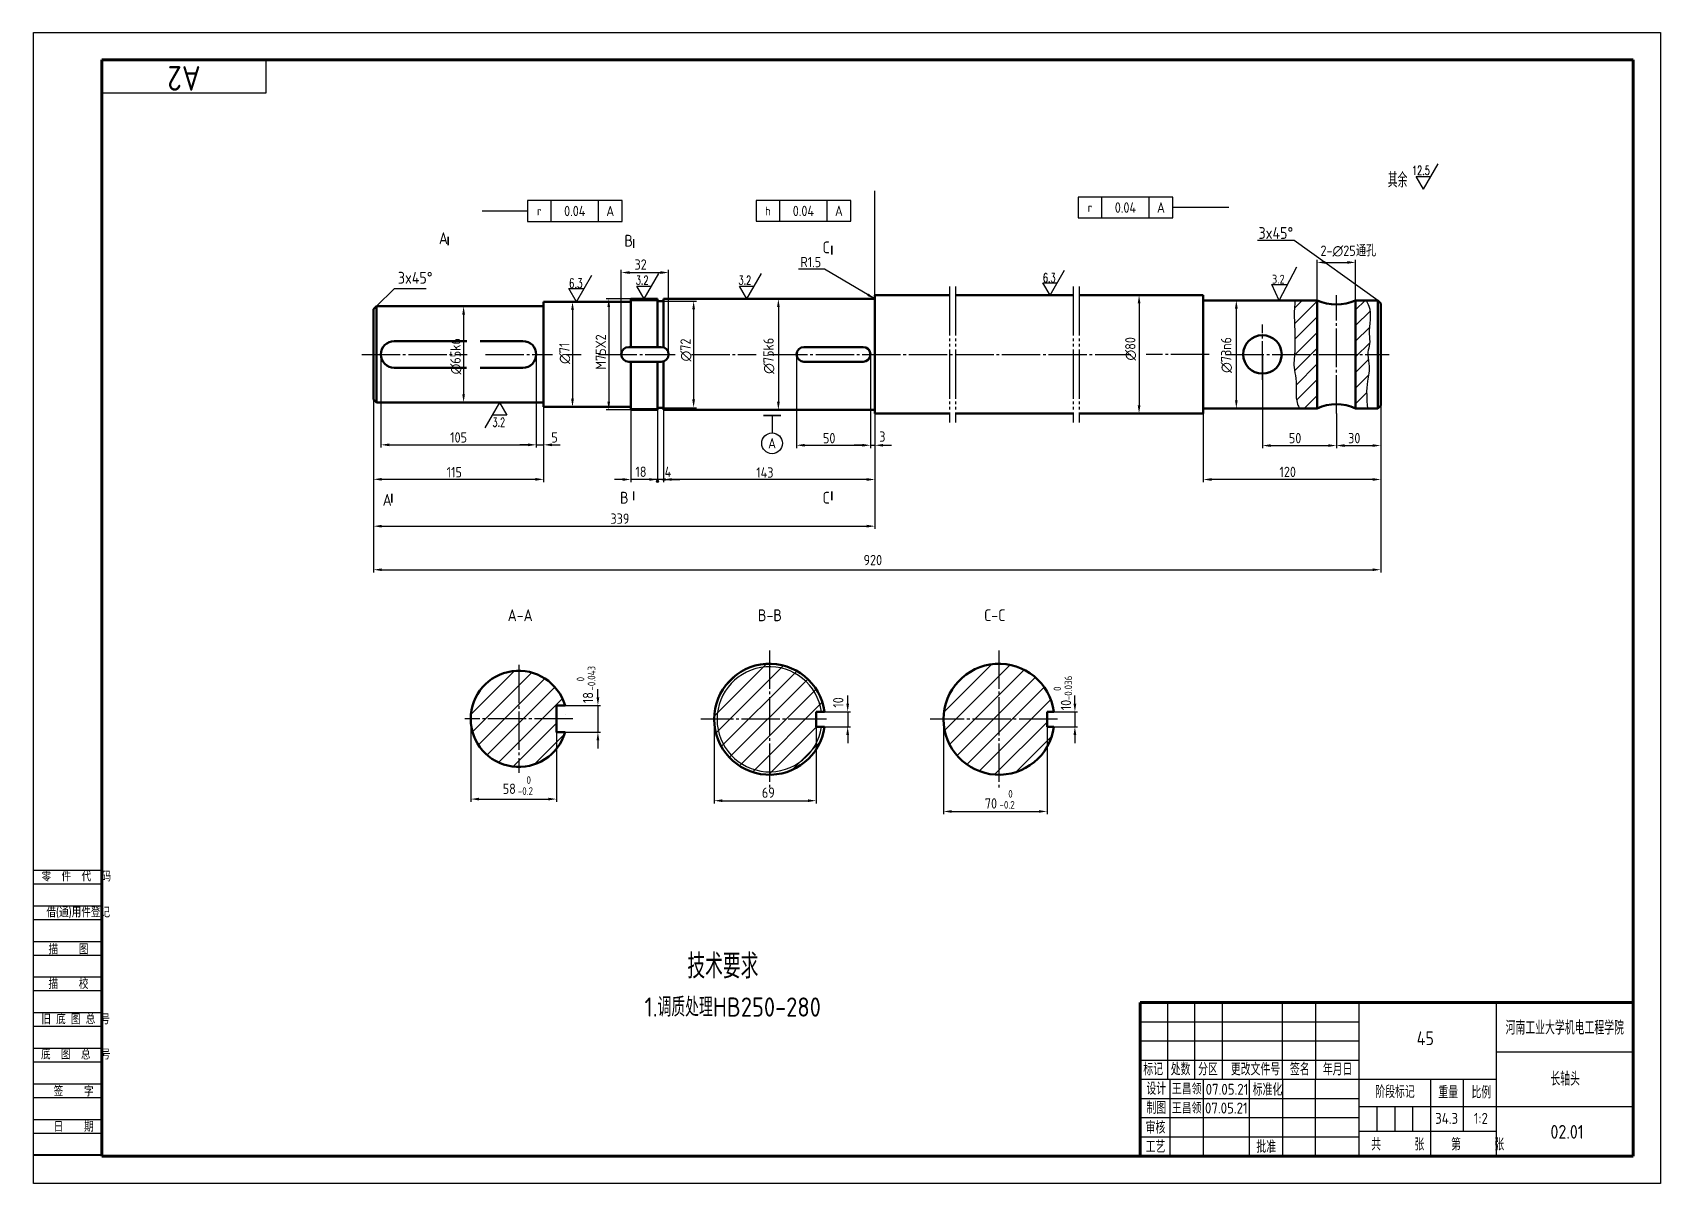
# Model space of a CAD drawing. Extents: x 0 to 594, y 0 to 420.
import ezdxf
from ezdxf.enums import TextEntityAlignment as Align

# ---------------------------------------------------------------- set-up
doc = ezdxf.new("R2010")
doc.units = 0
doc.header["$PDMODE"] = 3
doc.linetypes.add('C2', pattern=[17, 14, -1, 1, -1])
doc.linetypes.add('P2', pattern=[23, 18, -1, 1, -1, 1, -1])
doc.layers.get('0').update_dxf_attribs({"linetype": 'CONTINUOUS', "lineweight": 50})
doc.layers.get('DEFPOINTS').update_dxf_attribs({"linetype": 'CONTINUOUS'})
for name, color, linetype in [('CENTER', 4, 'C2'), ('DIM', 3, 'CONTINUOUS'), ('PHANTOM', 3, 'P2'), ('PMX', 6, 'CONTINUOUS'), ('TXT', 6, 'CONTINUOUS'), ('W_标题栏_文字', 6, 'CONTINUOUS'), ('W_标题栏_线框', 7, 'CONTINUOUS'), ('XH', 6, 'CONTINUOUS'), ('XWGC', 3, 'CONTINUOUS'), ('图框_标题栏文字', 6, 'CONTINUOUS')]:
    doc.layers.add(name, color=color, linetype=linetype)
doc.layers.add('图框_外框线', color=7, linetype='CONTINUOUS', lineweight=70)
doc.styles.add('HZFSD', font='ROMANS', dxfattribs={"width": 0.6667, "bigfont": 'HZFSD'})
doc.styles.add('HZTXT', font='romans', dxfattribs={"width": 0.6667, "bigfont": 'HZTXT'})
doc.styles.add('工程字', font='gbenor.shx', dxfattribs={"bigfont": 'gbcbig.shx'})
doc.dimstyles.new('ARROW', dxfattribs={"dimtxt": 4, "dimasz": 3, "dimexe": 1, "dimexo": 0, "dimgap": 1, "dimtad": 1, "dimdsep": 46, "dimtxsty": 'HZFSD', "dimcen": 0, "dimclrd": 3, "dimclre": 3, "dimclrt": 6, "dimadec": 1, "dimazin": 2, "dimtfac": 0.514286, "dimtix": 1, "dimtmove": 0, "dimatfit": 3, "dimfxl": 0, "dimtolj": 1, "dimarcsym": 0})
pattern_1 = [(45, (77.1425, 67.905), (-3.43654, 3.43654), [])]

# ---------------------------------------------------------------- blocks, each defined once
blk = doc.blocks.new('QCQY125')
at = {"layer": 'TXT'}
for p, q in [((0, 0), (4.95, 8.57)), ((-2.5, 4.29), (2.47, 4.29)), ((0, 0), (-2.47, 4.29))]:
    blk.add_line(p, q, dxfattribs=at)
at = {"layer": 'TXT', "width": 0.6667}
for s, height, style, p in [('其余', 5, 'HZFSD', (-5.48, 0.54)), ('12.5', 3, 'HZTXT', (2.09, 4.8))]:
    blk.add_text(s, height=height, dxfattribs=dict(at, style=style)).set_placement(p, align=Align.RIGHT)
blk = doc.blocks.new('QCX32')
at = {"layer": 'TXT'}
for p, q in [((0, 0), (-4.95, -8.57)), ((0, 0), (2.47, -4.29)), ((2.5, -4.29), (-2.47, -4.29))]:
    blk.add_line(p, q, dxfattribs=at)
at = {"layer": 'TXT', "style": 'HZTXT', "width": 0.6667}
blk.add_text('3.2', height=3, dxfattribs=at).set_placement((-2.41, -8.19))
blk = doc.blocks.new('QCS32')
at = {"layer": 'TXT'}
for p, q in [((0, 0), (4.95, 8.57)), ((-2.5, 4.29), (2.47, 4.29)), ((0, 0), (-2.47, 4.29))]:
    blk.add_line(p, q, dxfattribs=at)
at = {"layer": 'TXT', "style": 'HZTXT', "width": 0.6667}
blk.add_text('3.2', height=3, dxfattribs=at).set_placement((1.45, 4.82), align=Align.RIGHT)
blk = doc.blocks.new('QCS63')
at = {"layer": 'TXT'}
for p, q in [((0, 0), (3.23, 5.61)), ((0, 0), (-1.64, 2.79)), ((-1.64, 2.79), (1.61, 2.79))]:
    blk.add_line(p, q, dxfattribs=at)
at = {"layer": 'TXT', "style": 'HZTXT', "width": 0.6667}
blk.add_text('6.3', height=2, dxfattribs=at).set_placement((-1.6, 2.94))
blk = doc.blocks.new('WWZ_BXWK3')
at = {"layer": 'XWGC'}
for p, q in [((0, 3.5), (0, -3.5)), ((32, 3.5), (0, 3.5)), ((8, -3.5), (8, 3.5)), ((24, -3.5), (24, 3.5)), ((32, -3.5), (32, 3.5)), ((0, -3.5), (8, -3.5)), ((8, -3.5), (24, -3.5)), ((24, -3.5), (32, -3.5))]:
    blk.add_line(p, q, dxfattribs=at)

msp = doc.modelspace()

# ---------------------------------------------------------------- hatches: boundary and pattern name
at = {"layer": 'PMX'}
h = msp.add_hatch(dxfattribs=at)
h.set_pattern_fill('ANSI31', color=256, scale=1.62, style=0)
h.set_pattern_definition([(45, (77.1425, 67.905), (-2.863782, 2.863782), [])])
edge = h.paths.add_edge_path()
edge.add_spline(control_points=[(460.61, 322.26), (460.51, 321.27), (460.1, 317.36), (460.5, 312.77), (460.48, 308.59), (460.47, 306.32), (460.53, 304.32), (460.44, 302.92), (460.41, 302.55)], knot_values=[0, 0, 0, 0, 2.97583, 11.796164, 13.724087, 15.523483, 18.60816, 19.725702, 19.725702, 19.725702, 19.725702], degree=3, periodic=0)
edge.add_line((460.41, 302.55), (468.67, 302.55))
edge.add_line((468.67, 302.55), (468.67, 322.26))
edge.add_line((468.67, 322.26), (460.61, 322.26))
edge = h.paths.add_edge_path()
edge.add_line((468.67, 302.55), (460.41, 302.55))
edge.add_spline(control_points=[(460.41, 302.55), (460.35, 301.77), (460.19, 300.21), (460.13, 297.25), (461.53, 292.12), (460.42, 286.77), (461.92, 283.37), (462.15, 282.84)], knot_values=[19.725702, 19.725702, 19.725702, 19.725702, 22.087948, 24.401457, 28.564358, 37.920005, 39.638659, 39.638659, 39.638659, 39.638659], degree=3, periodic=0)
edge.add_line((462.15, 282.84), (468.67, 282.84))
edge.add_line((468.67, 282.84), (468.67, 302.55))
edge = h.paths.add_edge_path()
edge.add_spline(control_points=[(487.13, 302.55), (487.13, 302.84), (487.18, 304.12), (488.16, 306.53), (487.1, 312.15), (488.99, 317.89), (486.91, 321.58), (486.53, 322.26)], knot_values=[0, 0, 0, 0, 0.869282, 3.894606, 7.495697, 17.729711, 20.036963, 20.036963, 20.036963, 20.036963], degree=3, periodic=0)
edge.add_line((486.53, 322.26), (482.71, 322.26))
edge.add_line((482.71, 322.26), (482.71, 302.55))
edge.add_line((482.71, 302.55), (487.13, 302.55))
edge = h.paths.add_edge_path()
edge.add_line((482.71, 282.84), (487.04, 282.84))
edge.add_spline(control_points=[(487.04, 282.84), (486.78, 286.16), (486.44, 290.5), (487.7, 295.84), (487.7, 299.14), (487.15, 301.43), (487.13, 302.55)], knot_values=[20.036963, 20.036963, 20.036963, 20.036963, 29.935985, 32.936589, 36.406852, 39.796525, 39.796525, 39.796525, 39.796525], degree=3, periodic=0)
edge.add_line((487.13, 302.55), (482.71, 302.55))
edge.add_line((482.71, 302.55), (482.71, 282.84))
h = msp.add_hatch(dxfattribs=at)
h.set_pattern_fill('ANSI31', color=256, scale=1.62, style=0)
h.set_pattern_definition(pattern_1)
edge = h.paths.add_edge_path()
edge.add_line((194.05, 174.4), (190.96, 174.4))
edge.add_line((190.96, 174.4), (190.96, 164.68))
edge.add_line((190.96, 164.68), (194.05, 164.68))
edge.add_arc((177.19, 169.54), 17.55, 16.07665, 343.92335, ccw=False)
h.paths.add_polyline_path([(172.31, 144.83), (178.28, 144.83), (178.28, 139.16), (172.31, 139.16)], flags=9)
h.paths.add_polyline_path([(201.21, 166.73), (201.21, 172.34), (206.88, 172.34), (206.88, 166.73)], flags=9)
h.paths.add_polyline_path([(180.03, 141.34), (183.78, 141.34), (183.78, 147.29), (180.03, 147.29)], flags=9)
h.paths.add_polyline_path([(177.49, 137.37), (188.17, 137.37), (188.17, 143.32), (177.49, 143.32)], flags=9)
h.paths.add_polyline_path([(204.62, 173.16), (204.62, 176.9), (198.66, 176.9), (198.66, 173.16)], flags=9)
h.paths.add_polyline_path([(208.58, 170.61), (208.58, 186.33), (202.63, 186.33), (202.63, 170.61)], flags=9)
h = msp.add_hatch(dxfattribs=at)
h.set_pattern_fill('ANSI31', color=256, scale=1.62, style=0)
h.set_pattern_definition(pattern_1)
h.paths.add_polyline_path([(268.73, 188.56, 0.414214), (249.56, 169.39), (268.73, 169.39)], flags=16)
h.paths.add_polyline_path([(268.73, 188.56), (268.73, 189.64, 0.414214), (248.48, 169.39), (249.56, 169.39, -0.414214)])
h.paths.add_polyline_path([(249.56, 169.39), (248.48, 169.39, 0.414214), (268.73, 149.14), (268.73, 150.22, -0.414214)])
h.paths.add_polyline_path([(268.73, 169.39), (249.56, 169.39, 0.414214), (268.73, 150.22)], flags=17)
h.paths.add_polyline_path([(287.71, 166.69), (285.74, 166.69), (285.74, 169.39), (268.73, 169.39), (268.73, 150.22, 0.373404)])
h.paths.add_polyline_path([(288.8, 166.69), (287.71, 166.69, -0.373404), (268.73, 150.22), (268.73, 149.14, 0.375565)])
h.paths.add_polyline_path([(268.73, 188.56), (268.73, 169.39), (285.74, 169.39), (285.74, 172.09), (287.71, 172.09, 0.373404)])
h.paths.add_polyline_path([(268.73, 189.64), (268.73, 188.56, -0.373404), (287.71, 172.09), (288.8, 172.09, 0.375565)])
h = msp.add_hatch(dxfattribs=at)
h.set_pattern_fill('ANSI31', color=256, scale=1.62, style=0)
h.set_pattern_definition(pattern_1)
h.paths.add_polyline_path([(352.5, 189.64, 0.414214), (332.25, 169.39), (352.5, 169.39)])
h.paths.add_polyline_path([(352.5, 169.39), (332.25, 169.39, 0.414214), (352.5, 149.14)])
h.paths.add_polyline_path([(352.5, 149.14, 0.375565), (372.57, 166.69), (370.05, 166.69), (370.05, 169.39), (352.5, 169.39)])
h.paths.add_polyline_path([(352.5, 169.39), (370.05, 169.39), (370.05, 172.09), (372.57, 172.09, 0.375565), (352.5, 189.64)])

# ---------------------------------------------------------------- linework, layer by layer
at = {"color": 3, "lineweight": -3}
for p, q in [((214.6, 302.55), (214.6, 333.42)), ((231.88, 302.55), (231.88, 333.42)), ((468.67, 322.26), (468.67, 337.12)), ((471.67, 336.12), (479.71, 336.12)), ((482.71, 322.26), (482.71, 337.12)), ((217.6, 332.42), (228.88, 332.42)), ((186.25, 321.72), (197.79, 321.72)), ((218.11, 322.8), (209.02, 322.8)), ((229.99, 321.99), (242.01, 321.99)), ((307.21, 322.8), (270.96, 322.8)), ((427.09, 324.15), (402.65, 324.15)), ((403.65, 321.15), (403.65, 283.95)), ((427.09, 322.26), (440.15, 322.26)), ((186.25, 320.1), (156.03, 320.1)), ((157.03, 317.1), (157.03, 288)), ((196.79, 318.72), (196.79, 286.38)), ((210.02, 319.8), (210.02, 285.3)), ((241.01, 318.99), (241.01, 286.11)), ((271.96, 319.8), (271.96, 285.3)), ((439.15, 319.26), (439.15, 285.84)), ((126.85, 302.55), (126.85, 268.55)), ((183.55, 302.55), (183.55, 268.55)), ((183.55, 302.55), (183.55, 268.55)), ((278.59, 302.55), (278.59, 268.39)), ((305.59, 302.55), (305.59, 268.39)), ((305.59, 302.55), (305.59, 268.39)), ((448.69, 302.55), (448.69, 268.28)), ((124.15, 286.08), (124.15, 255.96)), ((124.15, 286.08), (124.15, 238.86)), ((124.15, 286.08), (124.15, 222.97)), ((186.25, 285), (156.03, 285)), ((186.25, 283.38), (197.79, 283.38)), ((186.25, 283.38), (186.25, 268.55)), ((186.25, 283.38), (186.25, 255.96)), ((218.11, 282.3), (209.02, 282.3)), ((218.11, 282.3), (218.11, 255.9)), ((227.83, 282.3), (227.83, 255.9)), ((227.83, 282.3), (227.83, 255.9)), ((229.99, 283.11), (242.01, 283.11)), ((229.99, 282.3), (229.99, 255.9)), ((229.99, 282.3), (229.99, 255.9)), ((307.21, 282.3), (270.96, 282.3)), ((307.21, 282.3), (307.21, 268.39)), ((307.21, 280.95), (307.21, 238.86)), ((307.21, 280.95), (307.21, 255.9)), ((427.09, 280.95), (402.65, 280.95)), ((427.09, 282.84), (440.15, 282.84)), ((427.09, 280.95), (427.09, 255.9)), ((475.69, 280.95), (475.69, 268.28)), ((475.69, 280.95), (475.69, 268.28)), ((491.89, 283.92), (491.89, 222.97)), ((491.89, 283.92), (491.89, 268.28)), ((491.89, 283.92), (491.89, 255.9)), ((129.85, 269.55), (180.55, 269.55)), ((180.55, 269.55), (177.55, 269.55)), ((183.55, 269.55), (186.25, 269.55)), ((189.25, 269.55), (192.25, 269.55)), ((281.59, 269.39), (302.59, 269.39)), ((302.59, 269.39), (299.59, 269.39)), ((305.59, 269.39), (307.21, 269.39)), ((310.21, 269.39), (313.21, 269.39)), ((451.69, 269.28), (472.69, 269.28)), ((478.69, 269.28), (488.89, 269.28)), ((127.15, 256.96), (183.25, 256.96)), ((215.11, 256.9), (212.11, 256.9)), ((227.83, 256.9), (218.11, 256.9)), ((224.83, 256.9), (221.83, 256.9)), ((229.99, 256.9), (227.83, 256.9)), ((230.83, 256.9), (233.83, 256.9)), ((232.99, 256.9), (235.99, 256.9)), ((304.21, 256.9), (232.99, 256.9)), ((488.89, 256.9), (430.09, 256.9)), ((127.15, 239.86), (304.21, 239.86)), ((127.15, 223.97), (488.89, 223.97)), ((206.06, 177.4), (206.06, 180.4)), ((194.05, 174.4), (207.06, 174.4)), ((206.06, 174.4), (206.06, 164.68)), ((297.26, 175.09), (297.26, 178.09)), ((380.22, 175.09), (380.22, 178.09)), ((159.64, 169.54), (159.64, 139.27)), ((248.48, 169.39), (248.48, 138.68)), ((285.74, 166.69), (285.74, 138.68)), ((288.8, 172.09), (298.26, 172.09)), ((288.8, 166.69), (298.26, 166.69)), ((297.26, 172.09), (297.26, 166.69)), ((332.25, 169.39), (332.25, 134.75)), ((370.05, 166.69), (370.05, 134.75)), ((372.57, 172.09), (381.22, 172.09)), ((372.57, 166.69), (381.22, 166.69)), ((380.22, 172.09), (380.22, 166.69)), ((190.96, 164.68), (190.96, 139.27)), ((194.05, 164.68), (207.06, 164.68)), ((206.06, 161.68), (206.06, 158.68)), ((297.26, 163.69), (297.26, 160.69)), ((380.22, 163.69), (380.22, 160.69)), ((162.64, 140.27), (187.96, 140.27)), ((251.48, 139.68), (282.74, 139.68)), ((335.25, 135.75), (367.05, 135.75))]:
    msp.add_line(p, q, dxfattribs=at)
for p, q in [((186.25, 321.72), (218.11, 321.72)), ((186.25, 283.38), (186.25, 321.72)), ((218.11, 322.8), (218.11, 305.25)), ((218.11, 322.8), (227.83, 322.8)), ((227.83, 322.8), (227.83, 305.25)), ((227.83, 321.99), (229.99, 321.99)), ((229.99, 322.8), (229.99, 305.13)), ((229.99, 322.8), (307.21, 322.8)), ((307.21, 324.15), (334.43, 324.15)), ((307.21, 324.15), (307.21, 280.95)), ((336.59, 324.15), (379.62, 324.15)), ((381.78, 324.15), (427.09, 324.15)), ((427.09, 280.95), (427.09, 324.15)), ((427.09, 322.26), (468.67, 322.26)), ((468.67, 282.84), (468.67, 322.26)), ((482.71, 282.84), (482.71, 322.26)), ((482.71, 322.26), (490.81, 322.26)), ((490.81, 282.84), (490.81, 322.26)), ((490.81, 322.26), (491.89, 321.18)), ((491.89, 283.92), (491.89, 321.18)), ((125.23, 320.1), (124.15, 319.02)), ((124.15, 286.08), (124.15, 319.02)), ((125.23, 320.1), (186.25, 320.1)), ((125.23, 285), (125.23, 320.1)), ((131.71, 307.41), (158.26, 307.41)), ((163.05, 307.41), (178.69, 307.41)), ((217.3, 305.25), (229.18, 305.25)), ((281.29, 305.25), (302.89, 305.25)), ((131.71, 297.69), (158.05, 297.69)), ((163.05, 297.69), (178.69, 297.69)), ((217.3, 299.85), (229.18, 299.85)), ((218.11, 299.85), (218.11, 282.3)), ((227.83, 299.85), (227.83, 282.3)), ((229.99, 299.98), (229.99, 282.3)), ((281.29, 299.85), (302.89, 299.85)), ((125.23, 285), (124.15, 286.08)), ((125.23, 285), (186.25, 285)), ((186.25, 283.38), (218.11, 283.38)), ((218.11, 282.3), (227.83, 282.3)), ((227.83, 283.11), (229.99, 283.11)), ((229.99, 282.3), (307.21, 282.3)), ((307.21, 280.95), (334.43, 280.95)), ((336.59, 280.95), (379.62, 280.95)), ((381.78, 280.95), (427.09, 280.95)), ((427.09, 282.84), (468.67, 282.84)), ((482.71, 282.84), (490.81, 282.84)), ((491.89, 283.92), (490.81, 282.84)), ((288.8, 172.09), (285.74, 172.09)), ((285.74, 172.09), (285.74, 166.69)), ((288.8, 166.69), (285.74, 166.69)), ((370.05, 172.09), (370.05, 166.69)), ((372.57, 172.09), (370.05, 172.09)), ((372.57, 166.69), (370.05, 166.69))]:
    msp.add_line(p, q)
at = {"color": 6, "lineweight": 25}
msp.add_lwpolyline([(0, 0), (0, 420), (594, 420), (594, 0)], close=True, dxfattribs=at)
msp.add_lwpolyline([(194.05, 174.4), (190.96, 174.4), (190.96, 164.68), (194.05, 164.68, -7.080999), (194.05, 174.4, -7.080999)], format="xyb")
msp.add_circle((448.69, 302.55), 7.02)
for centre, radius, start, end in [((475.69, 337.88), 17.12, 245.79203, 294.20797), ((131.71, 302.55), 4.86, 90, 270), ((178.69, 302.55), 4.86, 270, 90), ((217.3, 302.55), 2.7, 90, 270), ((229.18, 302.55), 2.7, 270, 90), ((281.29, 302.55), 2.7, 90, 270), ((302.89, 302.55), 2.7, 270, 90), ((475.69, 267.23), 17.12, 65.79203, 114.20797), ((268.73, 169.39), 20.25, 7.66226, 352.33774), ((352.5, 169.39), 20.25, 7.66226, 352.33774)]:
    msp.add_arc(centre, radius, start, end)
at = {"color": 3, "lineweight": -3}
for points in [[(217.6, 332.92), (217.6, 331.92), (214.6, 332.42)], [(228.88, 332.92), (228.88, 331.92), (231.88, 332.42)], [(471.67, 336.62), (471.67, 335.62), (468.67, 336.12)], [(479.71, 336.62), (479.71, 335.62), (482.71, 336.12)], [(196.29, 318.72), (197.29, 318.72), (196.79, 321.72)], [(209.52, 319.8), (210.52, 319.8), (210.02, 322.8)], [(240.51, 318.99), (241.51, 318.99), (241.01, 321.99)], [(271.46, 319.8), (272.46, 319.8), (271.96, 322.8)], [(403.15, 321.15), (404.15, 321.15), (403.65, 324.15)], [(438.65, 319.26), (439.65, 319.26), (439.15, 322.26)], [(156.53, 317.1), (157.53, 317.1), (157.03, 320.1)], [(156.53, 288), (157.53, 288), (157.03, 285)], [(196.29, 286.38), (197.29, 286.38), (196.79, 283.38)], [(209.52, 285.3), (210.52, 285.3), (210.02, 282.3)], [(240.51, 286.11), (241.51, 286.11), (241.01, 283.11)], [(271.46, 285.3), (272.46, 285.3), (271.96, 282.3)], [(438.65, 285.84), (439.65, 285.84), (439.15, 282.84)], [(403.15, 283.95), (404.15, 283.95), (403.65, 280.95)], [(129.85, 270.05), (129.85, 269.05), (126.85, 269.55)], [(180.55, 270.05), (180.55, 269.05), (183.55, 269.55)], [(180.55, 270.05), (180.55, 269.05), (183.55, 269.55)], [(189.25, 270.05), (189.25, 269.05), (186.25, 269.55)], [(281.59, 269.89), (281.59, 268.89), (278.59, 269.39)], [(302.59, 269.89), (302.59, 268.89), (305.59, 269.39)], [(302.59, 269.89), (302.59, 268.89), (305.59, 269.39)], [(310.21, 269.89), (310.21, 268.89), (307.21, 269.39)], [(451.69, 269.78), (451.69, 268.78), (448.69, 269.28)], [(472.69, 269.78), (472.69, 268.78), (475.69, 269.28)], [(478.69, 269.78), (478.69, 268.78), (475.69, 269.28)], [(488.89, 269.78), (488.89, 268.78), (491.89, 269.28)], [(127.15, 257.46), (127.15, 256.46), (124.15, 256.96)], [(183.25, 257.46), (183.25, 256.46), (186.25, 256.96)], [(215.11, 257.4), (215.11, 256.4), (218.11, 256.9)], [(224.83, 257.4), (224.83, 256.4), (227.83, 256.9)], [(230.83, 257.4), (230.83, 256.4), (227.83, 256.9)], [(232.99, 257.4), (232.99, 256.4), (229.99, 256.9)], [(232.99, 257.4), (232.99, 256.4), (229.99, 256.9)], [(304.21, 257.4), (304.21, 256.4), (307.21, 256.9)], [(430.09, 257.4), (430.09, 256.4), (427.09, 256.9)], [(488.89, 257.4), (488.89, 256.4), (491.89, 256.9)], [(127.15, 240.36), (127.15, 239.36), (124.15, 239.86)], [(304.21, 240.36), (304.21, 239.36), (307.21, 239.86)], [(127.15, 224.47), (127.15, 223.47), (124.15, 223.97)], [(488.89, 224.47), (488.89, 223.47), (491.89, 223.97)], [(205.56, 177.4), (206.56, 177.4), (206.06, 174.4)], [(296.76, 175.09), (297.76, 175.09), (297.26, 172.09)], [(379.72, 175.09), (380.72, 175.09), (380.22, 172.09)], [(296.76, 163.69), (297.76, 163.69), (297.26, 166.69)], [(379.72, 163.69), (380.72, 163.69), (380.22, 166.69)], [(205.56, 161.68), (206.56, 161.68), (206.06, 164.68)], [(162.64, 140.77), (162.64, 139.77), (159.64, 140.27)], [(187.96, 140.77), (187.96, 139.77), (190.96, 140.27)], [(251.48, 140.18), (251.48, 139.18), (248.48, 139.68)], [(282.74, 140.18), (282.74, 139.18), (285.74, 139.68)], [(335.25, 136.25), (335.25, 135.25), (332.25, 135.75)], [(367.05, 136.25), (367.05, 135.25), (370.05, 135.75)]]:
    msp.add_solid(points, dxfattribs=at)
at = {"layer": 'CENTER'}
for p, q in [((475.69, 280.95), (475.69, 324.15)), ((448.69, 293.32), (448.69, 313.51)), ((119.86, 302.55), (158.37, 302.55)), ((165.07, 302.55), (189.5, 302.55)), ((194.48, 302.55), (199.99, 302.55)), ((194.54, 302.55), (194.83, 302.55)), ((206.33, 302.55), (234.3, 302.55)), ((240.21, 302.55), (263.84, 302.55)), ((268.57, 302.55), (400.69, 302.55)), ((429.24, 302.55), (406.27, 302.55)), ((435.24, 302.55), (494.95, 302.55)), ((268.73, 194.5), (268.73, 144.28)), ((352.5, 194.5), (352.5, 144.28)), ((177.19, 189.25), (177.19, 149.83)), ((196.9, 169.54), (157.48, 169.54)), ((289.51, 169.39), (243.62, 169.39)), ((373.81, 169.39), (327.39, 169.39))]:
    msp.add_line(p, q, dxfattribs=at)
at = {"layer": 'DEFPOINTS', "color": 0, "linetype": 'ByBlock'}
for p in [(218.11, 282.3), (227.83, 282.3), (227.83, 282.3), (229.99, 282.3)]:
    msp.add_point(p, dxfattribs=at)
at = {"layer": 'DIM'}
msp.add_line((307.21, 324.15), (307.21, 362.29), dxfattribs=at)
at = {"layer": 'DIM', "lineweight": -3}
for p, q in [((484, 10), (484, 66)), ((534, 66), (534, 10)), ((404.25, 38), (534, 38))]:
    msp.add_line(p, q, dxfattribs=at)
at = {"layer": 'PHANTOM'}
for p, q in [((334.43, 327.39), (334.43, 277.71)), ((336.59, 327.39), (336.59, 277.71)), ((379.62, 327.39), (379.62, 277.71)), ((381.78, 327.39), (381.78, 277.71))]:
    msp.add_line(p, q, dxfattribs=at)
at = {"layer": 'PMX'}
msp.add_line((460.21, 344.11), (446.93, 344.11), dxfattribs=at)
msp.add_arc((268.73, 169.39), 19.17, 8.09675, 351.90325, dxfattribs=at)
at = {"layer": 'TXT'}
for p, q in [((490.81, 322.26), (460.21, 344.11)), ((454.76, 322.26), (461.28, 334.5)), ((454.76, 322.26), (452.11, 328.12)), ((452.11, 328.12), (457.88, 328.12)), ((131.62, 326.49), (125.23, 320.1)), ((143.34, 326.49), (131.62, 326.49)), ((218.11, 322.26), (227.83, 322.26)), ((218.11, 282.84), (227.83, 282.84))]:
    msp.add_line(p, q, dxfattribs=at)
for points in [[(151.37, 342.3, 0.54, 0.54, 0), (151.37, 345.54, 0, 0, 0), (153.41, 345.54, 1.4, 0, 0), (156.77, 345.54, 0, 0, 0)], [(219.12, 341.4, 0.54, 0.54, 0), (219.12, 344.64, 0, 0, 0), (221.16, 344.64, 1.4, 0, 0), (227.22, 344.64, 0, 0, 0)], [(291.47, 338.98, 0.54, 0.54, 0), (291.47, 342.22, 0, 0, 0), (293.51, 342.22, 1.4, 0, 0), (296.87, 342.22, 0, 0, 0)], [(130.85, 251.74, 0.54, 0.54, 0), (130.85, 248.5, 0, 0, 0), (132.89, 248.5, 1.4, 0, 0), (136.25, 248.5, 0, 0, 0)], [(219.12, 252.54, 0.54, 0.54, 0), (219.12, 249.3, 0, 0, 0), (221.16, 249.3, 1.4, 0, 0), (227.22, 249.3, 0, 0, 0)], [(291.47, 252.54, 0.54, 0.54, 0), (291.47, 249.3, 0, 0, 0), (293.51, 249.3, 1.4, 0, 0), (296.87, 249.3, 0, 0, 0)]]:
    msp.add_lwpolyline(points, format="xyseb", dxfattribs=at)
for points in [[(460.61, 322.26), (460.35, 319.3), (460.48, 310.48), (460.48, 308.55), (460.48, 306.75), (460.48, 303.66), (460.22, 300.19), (460.22, 297.88), (460.87, 293.77), (461.51, 284.43), (462.15, 282.84)], [(486.53, 322.26), (487.56, 320.2), (487.69, 309.96), (487.82, 306.36), (487.17, 303.41), (487.56, 299.17), (487.56, 295.7), (487.04, 292.74), (487.04, 282.84)]]:
    msp.add_spline(points, degree=3, dxfattribs=at)
at = {"layer": 'W_标题栏_文字'}
for p, q in [((0, 114.35), (25, 114.35)), ((0, 109.35), (25, 109.35)), ((0, 101.35), (25, 101.35)), ((0, 96.35), (25, 96.35)), ((0, 88.35), (25, 88.35)), ((0, 83.35), (25, 83.35)), ((0, 75.35), (25, 75.35)), ((0, 70.35), (25, 70.35)), ((0, 62.35), (25, 62.35)), ((0, 57.35), (25, 57.35)), ((0, 49.35), (25, 49.35)), ((0, 44.35), (25, 44.35)), ((0, 36.35), (25, 36.35)), ((0, 31.35), (25, 31.35)), ((0, 23.35), (25, 23.35)), ((0, 18.35), (25, 18.35))]:
    msp.add_line(p, q, dxfattribs=at)
msp.add_lwpolyline([(25, 398), (85, 398), (85, 410)], dxfattribs=at)
at = {"layer": 'W_标题栏_文字', "const_width": 0.7}
msp.add_lwpolyline([(0, 10.35), (25, 10.35)], dxfattribs=at)
at = {"layer": 'W_标题栏_线框', "color": 3}
for p, q in [((414, 66), (414, 38)), ((424, 38), (424, 66)), ((434, 66), (434, 38)), ((456, 38), (456, 66)), ((468, 66), (468, 38)), ((404, 59), (484, 59)), ((404, 52), (484, 52)), ((534, 48), (584, 48)), ((404, 45), (484, 45)), ((415, 10), (415, 38)), ((427, 38), (427, 10)), ((444, 10), (444, 38)), ((456, 38), (456, 10)), ((468, 10), (468, 38)), ((510, 38), (510, 10.28)), ((522, 38), (522, 19)), ((404, 31), (484, 31)), ((404, 24), (484, 24)), ((584, 28), (484, 28)), ((490.5, 28), (490.5, 19)), ((497, 28), (497, 19)), ((503.5, 28), (503.5, 19)), ((534, 19), (484, 19)), ((404, 17), (484, 17))]:
    msp.add_line(p, q, dxfattribs=at)
at = {"layer": 'XH'}
msp.add_circle((227.83, 256.2), 0.392, dxfattribs=at)
at = {"layer": 'XWGC'}
for p, q in [((163.83, 354.89), (180.33, 354.89)), ((436.4, 356.15), (415.95, 356.15)), ((269.65, 280.23), (269.65, 273.88))]:
    msp.add_line(p, q, dxfattribs=at)
for points in [[(436.4, 322.26, 0, 1.08, 0), (436.4, 327.93, 0, 0, 0), (436.4, 356.15, 0, 0, 0)], [(163.83, 320.1, 0, 1.08, 0), (163.83, 324.42, 0, 0, 0), (163.83, 354.89, 0, 0, 0)], [(307.21, 354.91, 0, 1.08, 0), (302.89, 354.91, 0, 0, 0), (298.37, 354.91, 0, 0, 0)]]:
    msp.add_lwpolyline(points, format="xyseb", dxfattribs=at)
at = {"layer": 'XWGC', "const_width": 0.54}
msp.add_lwpolyline([(272.89, 280.23), (266.41, 280.23)], dxfattribs=at)
at = {"layer": 'XWGC'}
msp.add_circle((269.65, 270.1), 3.78, dxfattribs=at)
at = {"layer": '图框_外框线'}
for p, q in [((584, 410), (25, 410)), ((25, 410), (25, 10)), ((584, 10), (584, 410)), ((404, 66), (584, 66)), ((404, 10), (404, 66)), ((25, 10), (584, 10))]:
    msp.add_line(p, q, dxfattribs=at)

# ---------------------------------------------------------------- block references
at = {"xscale": 1.079999999999927, "yscale": 1.080000000000013, "zscale": 1.080000000000001}
msp.add_blockref('QCQY125', (507.54, 362.89), dxfattribs=at)
at = {"layer": 'TXT', "xscale": 1.079999999999927, "yscale": 1.080000000000013, "zscale": 1.08}
msp.add_blockref('QCX32', (170.15, 285), dxfattribs=at)
at = {"layer": 'XH'}
for name, p, xscale, yscale, zscale in [('QCS63', (371.14, 324.15), 1.619999999999891, 1.620000000000005, 1.62), ('QCS63', (198.27, 321.72), 1.728000000000065, 1.728000000000009, 1.728), ('QCS32', (222.96, 322.8), 1.079999999999927, 1.080000000000013, 1.08), ('QCS32', (260.48, 322.8), 1.079999999999927, 1.080000000000013, 1.08)]:
    msp.add_blockref(name, p, dxfattribs=dict(at, xscale=xscale, yscale=yscale, zscale=zscale))
at = {"layer": 'XWGC', "xscale": 1.079999999999927, "yscale": 1.080000000000013, "zscale": 1.08}
for p in [(180.33, 354.89), (263.81, 354.91), (381.39, 356.15)]:
    msp.add_blockref('WWZ_BXWK3', p, dxfattribs=at)

# ---------------------------------------------------------------- texts
at = {"color": 6, "lineweight": -3, "insert": (278.3, 348.73), "char_height": 4, "attachment_point": 9, "style": 'HZFSD'}
msp.add_mtext('\\A1;', dxfattribs=at)
at = {"color": 6, "linetype": 'ByBlock', "lineweight": -3, "char_height": 3.78, "attachment_point": 5, "style": '工程字'}
for s, insert in [('18', (221.78, 259.72)), ('4', (231.65, 259.72))]:
    msp.add_mtext(s, dxfattribs=dict(at, insert=insert))
at = {"lineweight": -3, "insert": (421, 34.5), "char_height": 4, "width": 12, "attachment_point": 5, "style": '工程字'}
msp.add_mtext('{\\C6;王昌领}', dxfattribs=at)
at = {"layer": 'DIM', "lineweight": -3, "insert": (55, 403.28), "char_height": 9, "width": 60, "attachment_point": 5, "rotation": 180, "style": '工程字'}
msp.add_mtext('A2', dxfattribs=at)
at = {"layer": 'DIM', "color": 6, "linetype": 'ByBlock', "char_height": 3.78, "attachment_point": 5, "style": '工程字'}
for s, insert in [('\\A1;2-∅25', (476.31, 340.26)), ('\\A1;32', (221.66, 335.35)), ('\\A1;105', (155.2, 272.26)), ('\\A1;5', (190.23, 272.26)), ('\\A1;50', (290.51, 271.99)), ('\\A1;3', (309.91, 272.54)), ('\\A1;50', (460.61, 272)), ('\\A1;30', (482.21, 272)), ('\\A1;120', (457.91, 259.67)), ('\\A1;115', (153.62, 259.54)), ('\\A1;143', (267.02, 259.45)), ('\\A1;339', (214.1, 242.6)), ('\\A1;920', (306.44, 227.5)), ('\\A1;58', (173.71, 144.03)), ('\\A1;69', (268.29, 142.61)), ('\\A1;70', (349.57, 138.68))]:
    msp.add_mtext(s, dxfattribs=dict(at, insert=insert))
at = {"layer": 'DIM', "color": 6, "insert": (287.57, 336.26), "char_height": 3.78, "attachment_point": 6, "style": '工程字'}
msp.add_mtext('R1.5', dxfattribs=at)
at = {"layer": 'DIM', "color": 6, "linetype": 'ByBlock', "char_height": 3.78, "attachment_point": 5, "rotation": 90, "style": '工程字'}
for s, insert in [('\\A1;M75X2', (207.12, 303.43)), ('\\A1; ∅65k6', (154.2, 300.84)), ('\\A1;∅71', (193.95, 302.95)), ('\\A1;∅72', (238.2, 304.15)), ('\\A1;∅75k6', (268.49, 302.03)), ('\\A1;∅80', (400.57, 304.59)), ('\\A1; ∅73n6', (435.56, 301.32)), ('\\A1;18', (202.45, 177.29)), ('\\A1;10', (293.82, 175.53)), ('\\A1;10', (376.95, 174.59))]:
    msp.add_mtext(s, dxfattribs=dict(at, insert=insert))
at = {"layer": 'DIM', "lineweight": -3, "char_height": 4, "attachment_point": 5, "style": '工程字'}
for s, insert, width in [('{\\C6;王昌领}', (421, 27.5), 12), ('{\\C6;07.05.21}', (435.5, 27.5), 17)]:
    msp.add_mtext(s, dxfattribs=dict(at, insert=insert, width=width))
at = {"layer": 'TXT', "style": '工程字'}
for s, height, p in [('A', 4.32, (147.99, 342.77)), ('B', 4.32, (215.74, 341.87)), ('3x45%%d', 4.32, (447.28, 344.7)), ('C', 4.32, (288.09, 339.45)), ('通孔', 4.32, (482.83, 338.31)), ('3x45%%d', 4.32, (133.05, 328.36)), ('3.2', 3.24, (452.17, 328.38)), ('A', 4.32, (127.47, 247.3)), ('B', 4.32, (214.12, 248.09)), ('C', 4.32, (288.09, 248.09)), ('A-A', 4.32, (173.12, 205.19)), ('B-B', 4.32, (264.47, 205.19)), ('C-C', 4.32, (347.05, 205.19)), ('  0', 2.778, (177, 145.82)), ('-0.2', 2.778, (176.82, 141.78)), ('  0', 2.778, (352.87, 140.8)), ('-0.2', 2.778, (352.69, 136.76))]:
    msp.add_text(s, height=height, dxfattribs=at).set_placement(p)
for s, p in [('  0', (201.11, 180.22)), ('-0.043', (205.12, 179.87)), ('-0.036', (379.21, 176.36)), ('  0', (375.2, 176.71))]:
    msp.add_text(s, height=2.778, rotation=90, dxfattribs=at).set_placement(p)
at = {"layer": 'TXT', "lineweight": -3, "style": '工程字'}
for s, height, p in [('技术要求', 9, (238.73, 74.79)), ('1.调质处理HB250-280', 7, (223.1, 60.87))]:
    msp.add_text(s, height=height, dxfattribs=at).set_placement(p)
at = {"layer": 'W_标题栏_文字', "style": '工程字'}
for s, height, p in [('零  件  代  码', 3.5, (2.94, 110.22)), ('借(通)用件登记', 3.5, (4.71, 97.11)), ('旧 底 图 总 号', 3.5, (2.86, 58.1)), ('河南工业大学机电工程学院', 5, (537.47, 54.32)), ('底  图  总  号', 3.5, (2.74, 45.26)), ('长轴头', 5, (553.83, 35.65)), ('02.01', 5, (553.83, 16.32))]:
    msp.add_text(s, height=height, dxfattribs=at).set_placement(p)
for s, p in [('描    图', (12.76, 85.67)), ('描    校', (12.76, 73.05)), ('  签    字', (12.76, 33.84)), ('  日    期', (12.76, 20.92))]:
    msp.add_text(s, height=3.5, dxfattribs=at).set_placement(p, align=Align.MIDDLE)
for s, height, p in [('45', 5, (508.15, 50.47)), ('34.3', 4, (515.93, 21.73)), ('1:2', 4, (528.43, 21.73))]:
    msp.add_text(s, height=height, dxfattribs=at).set_placement(p, align=Align.CENTER)
at = {"layer": 'XWGC', "style": '工程字'}
for s, p in [('0.04', (197.61, 354.89)), ('A', (210.57, 354.89)), ('0.04', (281.09, 354.91)), ('A', (294.05, 354.91)), ('0.04', (398.67, 356.15)), ('A', (411.63, 356.15)), ('A', (269.65, 270.1))]:
    msp.add_text(s, height=3.78, dxfattribs=at).set_placement(p, align=Align.MIDDLE)
at = {"layer": 'XWGC', "color": 7, "style": '工程字'}
for s, p in [('r', (385.71, 356.15)), ('r', (184.65, 354.89)), ('h', (268.13, 354.91))]:
    msp.add_text(s, height=3.24, dxfattribs=at).set_placement(p, align=Align.MIDDLE)
at = {"layer": '图框_标题栏文字', "style": '工程字'}
for s, height, p in [('标记', 4.5, (405.2, 39.44)), ('处数', 4.5, (415.2, 39.44)), ('分区', 4.5, (425.2, 39.44)), ('更改文件号', 4.5, (437.16, 39.44)), ('签名', 4.5, (458.72, 39.44)), ('年月日', 4.5, (470.72, 39.44)), ('设计', 4.5, (406.33, 32.35)), ('07.05.21', 4, (427.96, 32.35)), ('标准化', 4.5, (445.14, 32)), ('阶段标记', 4.5, (489.89, 31.2)), ('重量', 4.5, (512.89, 31)), ('比例', 4.5, (525, 31)), ('制图', 4.5, (406.33, 25.35)), ('审核', 4.5, (406.05, 18.15)), ('工艺', 4.5, (406.05, 11.15)), ('批准', 4.5, (446.47, 11.15)), ('共     张    第     张', 4.5, (488.4, 12))]:
    msp.add_text(s, height=height, dxfattribs=at).set_placement(p)

# ---------------------------------------------------------------- leaders
at = {"lineweight": -3}
msp.add_leader([(307.21, 322.8), (288.8, 333.69), (279.3, 333.69)], dimstyle='ARROW', override={"dimgap": 1, "dimtad": 0, "dimtxsty": '工程字'}, dxfattribs=at)

doc.saveas('drawing.dxf')
